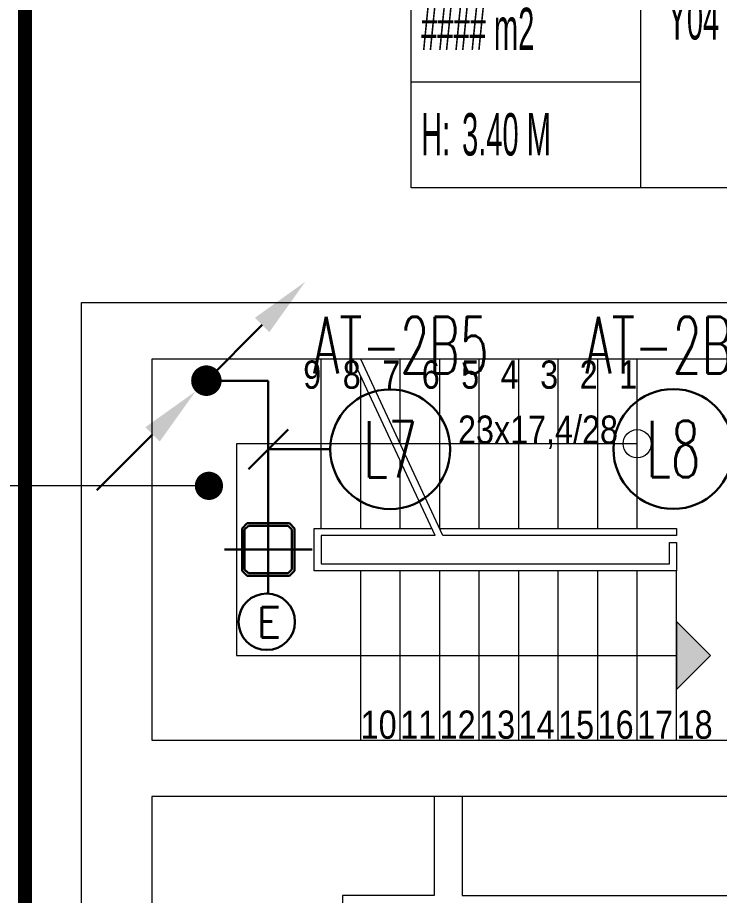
# Model space of a CAD drawing. Header units: metres. Extents: x -13316 to 152404, y -3899 to 30226.
# Drawn here: x 92695 to 93192, y 2380 to 3002 of the extents above; entities that cross this region are included whole.
import ezdxf
from ezdxf.enums import TextEntityAlignment as Align

# ---------------------------------------------------------------- set-up
doc = ezdxf.new("R2010")
doc.units = ezdxf.units.M
doc.header["$LTSCALE"] = 100
doc.header["$MEASUREMENT"] = 0
doc.linetypes.add('DOT2', pattern=[0.125, 0, -0.125])
doc.layers.get('0').update_dxf_attribs({"color": 9, "lineweight": 9})
for name, color, linetype, lineweight in [('00', 9, 'Continuous', 9), ('01', 9, 'Continuous', 9), ('19', 9, 'Continuous', 9), ('20', 9, 'DOT2', 9), ('21', 9, 'Continuous', 9), ('21_mahal200', 9, 'Continuous', 9), ('E-2x18(W) PL DOWNLIGHT ARMATÜR (SIVAÜSTÜ)', 7, 'Continuous', 30), ('E-ACİL AYDINLATMA KİTİ', 7, 'Continuous', 30), ('E-AŞAĞIDAN GELİP YUKARIYA GİDEN HAT', 7, 'Continuous', 30), ('E-KABLO', 7, 'Continuous', 30), ('E-LINYE', 7, 'Continuous', 30)]:
    doc.layers.add(name, color=color, linetype=linetype, lineweight=lineweight)
doc.styles.add('Arial', font='arial.ttf', dxfattribs={"height": 2.5})
doc.styles.add('E-YAZI', font='txttw.shx')
doc.styles.add('MuuM_TEXT-STANDART', font='ARIALN.TTF')
doc.dimstyles.new('MuuM_DIM200', dxfattribs={"dimscale": 20, "dimtxt": 2, "dimasz": 1, "dimexe": 1, "dimexo": 1, "dimgap": 1, "dimtad": 1, "dimdec": 1, "dimrnd": 0.5, "dimdsep": 46, "dimtxsty": 'MuuM_TEXT-STANDART', "dimblk": 'ARCHTICK', "dimcen": 0, "dimdle": 0.15, "dimclrd": 256, "dimclre": 256, "dimclrt": 256, "dimadec": 0, "dimazin": 0, "dimtfac": 5, "dimtdec": 1, "dimtix": 1, "dimtmove": 2, "dimatfit": 3, "dimldrblk": 'DOT', "dimfxl": 3, "dimfxlon": 1, "dimtolj": 1, "dimlwd": -1, "dimlwe": -1, "dimarcsym": 0})

# ---------------------------------------------------------------- blocks, each defined once
blk = doc.blocks.new('100_AŞAĞIDAN GELİP YUKARIYA GİDEN HAT')
at = {"layer": 'E-AŞAĞIDAN GELİP YUKARIYA GİDEN HAT', "color": 3, "linetype": 'Continuous'}
for p, q in [((2.472, 2.471), (0, 0)), ((-2.389, -2.382), (-4.861, -4.853))]:
    blk.add_line(p, q, dxfattribs=at)
at = {"layer": 'E-AŞAĞIDAN GELİP YUKARIYA GİDEN HAT', "color": 4, "linetype": 'Continuous', "const_width": 0.675}
blk.add_lwpolyline([(0.338, 0, 1), (-0.338, 0, 1)], format="xyb", close=True, dxfattribs=at)
at = {"layer": 'E-AŞAĞIDAN GELİP YUKARIYA GİDEN HAT', "color": 3, "linetype": 'Continuous'}
for points in [[(2.154, 2.789), (2.79, 2.152), (4.382, 4.379)], [(-2.707, -2.064), (-2.071, -2.7), (-0.479, -0.474)]]:
    blk.add_solid(points, dxfattribs=at)
blk = doc.blocks.new('100_2x18(W) PL DOWNLIGHT ARMATÜR (SIVAÜSTÜ)')
at = {"layer": 'E-2x18(W) PL DOWNLIGHT ARMATÜR (SIVAÜSTÜ)', "color": 4, "ltscale": 0.4}
for q in [(0, 25), (0, 25), (-25, 0), (-25, 0), (0, -25), (25, 0), (0, -25), (25, 0)]:
    blk.add_line((0, 0), q, dxfattribs=at)
at = {"layer": 'E-2x18(W) PL DOWNLIGHT ARMATÜR (SIVAÜSTÜ)', "color": 4}
for p, q in [((-12, 15), (-15, 12)), ((-15, 12), (-15, -12)), ((-11.38, 13.5), (-13.5, 11.38)), ((-13.5, 11.38), (-13.5, -11.38)), ((12, 15), (-12, 15)), ((11.38, 13.5), (-11.38, 13.5)), ((13.5, 11.38), (11.38, 13.5)), ((15, 12), (12, 15)), ((13.5, -11.38), (13.5, 11.38)), ((15, -12), (15, 12)), ((-15, -12), (-12, -15)), ((-13.5, -11.38), (-11.38, -13.5)), ((-12, -15), (12, -15)), ((-11.38, -13.5), (11.38, -13.5)), ((11.38, -13.5), (13.5, -11.38)), ((12, -15), (15, -12))]:
    blk.add_line(p, q, dxfattribs=at)
blk = doc.blocks.new('100_ACİL AYDINLATMA KİTİ')
at = {"layer": 'E-ACİL AYDINLATMA KİTİ', "color": 3}
blk.add_circle((0, 0), 1.251, dxfattribs=at)
at = {"layer": 'E-ACİL AYDINLATMA KİTİ', "color": 3, "style": 'E-YAZI'}
blk.add_text('E', height=1.34, dxfattribs=at).set_placement((-0.448, -0.694))
blk = doc.blocks.new('1.Bod.Ara.Sitatik Elk')
at = {"layer": '01'}
blk.add_lwpolyline([(8420, -6500), (8420, -6500), (8420, -6460), (8420, -6150), (9220, -6150), (9220, -6190), (8470, -6190), (8470, -6460), (9015, -6460), (9015, -6545), (9220, -6545), (9220, -6585), (8975, -6585), (8975, -6500), (8470, -6500), (8470, -6585), (8420, -6585), (8420, -6500)], close=True, dxfattribs=at)
blk = doc.blocks.new('_ArchTick')
at = {"color": 0, "linetype": 'ByBlock', "const_width": 0.15}
blk.add_lwpolyline([(-0.5, -0.5), (0.5, 0.5)], dxfattribs=at)
blk = doc.blocks.new('_Dot')
at = {"color": 0, "linetype": 'ByBlock', "lineweight": -2}
blk.add_line((-0.5, 0), (-1, 0), dxfattribs=at)
at = {"color": 0, "linetype": 'ByBlock', "const_width": 0.5}
blk.add_lwpolyline([(-0.25, 0, 1), (0.25, 0, 1)], format="xyb", close=True, dxfattribs=at)
blk = doc.blocks.new('0_roomno2')
blk.add_lwpolyline([(19.375, -10.5), (0, -10.5), (0, 0), (19.375, 0)], close=True)
for points in [[(0, -3), (19.375, -3)], [(8.125, -3), (8.125, -10.5)], [(11.875, -3), (11.875, -10.5)], [(15.625, -3), (15.625, -10.5)], [(0, -6.75), (8.125, -6.75)]]:
    blk.add_lwpolyline(points)
at = {"style": 'MuuM_TEXT-STANDART', "width": 0.6}
blk.add_text('H:', height=1.5, dxfattribs=at).set_placement((0.35, -8.608), align=Align.MIDDLE_LEFT)
at = {"style": 'Arial'}
blk.add_attdef('ODANO', (0, 1.17), '', height=2, dxfattribs=at)
blk.add_attdef('MEKANADI', text='', height=2, dxfattribs=at).set_placement((0.35, -3), align=Align.BOTTOM_LEFT)
at = {"style": 'MuuM_TEXT-STANDART', "width": 0.6}
for tag, p in [('YER01', (10, -4.5)), ('TAVAN01', (13.75, -4.5)), ('DUVAR01', (17.5, -4.5)), ('YER02', (10, -6.75)), ('TAVAN02', (13.75, -6.75)), ('DUVAR02', (17.5, -6.75)), ('YER03', (10, -9)), ('TAVAN03', (13.75, -9)), ('DUVAR03', (17.5, -9))]:
    blk.add_attdef(tag, text='', height=1.5, dxfattribs=at).set_placement(p, align=Align.MIDDLE_CENTER)
for tag, p in [('M2', (0.35, -4.875)), ('TEMIZTAVANYUKSEKLIGI', (1.8, -8.608))]:
    blk.add_attdef(tag, text='', height=1.5, dxfattribs=at).set_placement(p, align=Align.MIDDLE_LEFT)
blk = doc.blocks.new('p-M01-M02_merdiven-1050')
at = {"layer": '19'}
h = blk.add_hatch(color=256, dxfattribs=at)
h.dxf.hatch_style = 1
edge = h.paths.add_edge_path()
edge.add_arc((210, -344), 10, 270, 630)
h = blk.add_hatch(color=256, dxfattribs=at)
h.dxf.hatch_style = 1
h.paths.add_polyline_path([(84, -372), (36, -372), (60, -396.04)])
at = {"layer": '19', "linetype": 'Continuous'}
for points in [[(210, -344), (210, -120), (210, -60), (60, -60), (60, -372)], [(145, -200.74), (145, -120), (125, -120), (125, -120), (125, -367), (140, -367), (140, -372), (120, -372), (120, -367), (120, -115), (120, -115), (150, -115), (150, -198.41)], [(150, -120), (270, -120)], [(145, -200.74), (270, -142.41)], [(0, -148), (120, -148)], [(145, -206.33), (270, -148)], [(150, -148), (258.02, -148)], [(0, -176), (120, -176)], [(150, -176), (198.02, -176)], [(210, -176), (270, -176)], [(0, -204), (120, -204)], [(150, -204), (270, -204)], [(0, -232), (120, -232)], [(150, -232), (270, -232)], [(0, -260), (120, -260)], [(150, -260), (270, -260)], [(0, -288), (120, -288)], [(150, -288), (270, -288)], [(0, -316), (120, -316)], [(150, -316), (270, -316)], [(0, -344), (120, -344)], [(150, -344), (270, -344)], [(0, -372), (120, -372)]]:
    blk.add_lwpolyline(points, dxfattribs=at)
at = {"layer": '19'}
for points in [[(145, -206.33), (270, -148)], [(150, -204), (150, -372), (150, -372), (145, -372), (145, -372), (145, -206.33)]]:
    blk.add_lwpolyline(points, dxfattribs=at)
blk.add_lwpolyline([(84, -372), (36, -372), (60, -396.04)], close=True, dxfattribs=at)
blk.add_circle((210, -344), 10, dxfattribs=at)
blk = doc.blocks.new('1.Bod.Ara.Mimari Elk')
at = {"layer": '00'}
blk.add_line((8605, -6570), (8605, -6785), dxfattribs=at)
for points in [[(8670, -6500), (8670, -6570), (8605, -6570)], [(8690, -6500), (8690, -6570), (8975, -6570)]]:
    blk.add_lwpolyline(points, dxfattribs=at)
at = {"layer": '20', "ltscale": 2, "const_width": 10}
blk.add_lwpolyline([(8380, -5050), (8380, -8690), (12080, -8690), (12080, -6110), (9520, -6110), (9520, -5050)], close=True, dxfattribs=at)
at = {"rotation": 90}
blk.add_blockref('p-M01-M02_merdiven-1050', (8470, -6460), dxfattribs=at)
at = {"layer": '21_mahal200'}
ref = blk.add_blockref('0_roomno2', (8653.85, -5858.6), dxfattribs=dict(at, xscale=20, yscale=20, zscale=20))
ref.add_attrib('ODANO', 'B1A-09', (8653.85, -5849.96), dxfattribs={"layer": '0', "height": 40, "style": 'Arial'})
ref.add_attrib('MEKANADI', 'Y.G.H.', dxfattribs={"layer": '0', "height": 40, "style": 'Arial'}).set_placement((8660.85, -5918.6), align=Align.BOTTOM_LEFT)
ref.add_attrib('M2', '#### m2', dxfattribs={"layer": '0', "height": 30, "style": 'MuuM_TEXT-STANDART', "width": 0.6}).set_placement((8660.85, -5956.1), align=Align.MIDDLE_LEFT)
ref.add_attrib('TEMIZTAVANYUKSEKLIGI', '3.40 M', dxfattribs={"layer": '0', "height": 30, "style": 'MuuM_TEXT-STANDART', "width": 0.6}).set_placement((8689.85, -6030.76), align=Align.MIDDLE_LEFT)
ref.add_attrib('YER01', 'Y04', dxfattribs={"layer": '0', "height": 30, "style": 'MuuM_TEXT-STANDART', "width": 0.6}).set_placement((8853.85, -5948.6), align=Align.MIDDLE_CENTER)
ref.add_attrib('TAVAN01', 'T09', dxfattribs={"layer": '0', "height": 30, "style": 'MuuM_TEXT-STANDART', "width": 0.6}).set_placement((8928.85, -5948.6), align=Align.MIDDLE_CENTER)
ref.add_attrib('DUVAR01', 'D07', dxfattribs={"layer": '0', "height": 30, "style": 'MuuM_TEXT-STANDART', "width": 0.6}).set_placement((9003.85, -5948.6), align=Align.MIDDLE_CENTER)
at = {"layer": '21', "style": 'MuuM_TEXT-STANDART'}
for s, p in [('9', (8590, -6211)), ('8', (8618, -6211)), ('7', (8646, -6211)), ('6', (8674, -6211)), ('5', (8702, -6211)), ('4', (8730, -6211)), ('3', (8758, -6211)), ('2', (8786, -6211)), ('1', (8814, -6211)), ('23x17,4/28', (8800.39, -6250))]:
    blk.add_text(s, height=20, dxfattribs=at).set_placement(p, align=Align.RIGHT)
for s, p in [('10', (8618, -6459)), ('11', (8646, -6459)), ('12', (8674, -6459)), ('13', (8702, -6459)), ('14', (8730, -6459)), ('15', (8758, -6459)), ('16', (8786, -6459)), ('17', (8814, -6459)), ('18', (8842, -6459))]:
    blk.add_text(s, height=20, dxfattribs=at).set_placement(p)
at = {"layer": '21_mahal200'}
blk.add_leader([(8510.4, -6279.81), (8306.16, -6279.81)], dimstyle='MuuM_DIM200', override={"dimasz": 1, "dimfxl": 10}, dxfattribs=at)

msp = doc.modelspace()

# ---------------------------------------------------------------- linework, layer by layer
at = {"layer": 'E-KABLO', "color": 6}
for p in [(92828.6, 2744.7), (92872.5, 2656.08)]:
    msp.add_line(p, (92872.5, 2744.7), dxfattribs=at)
at = {"layer": 'E-LINYE', "color": 7, "linetype": 'Continuous'}
for p, q in [((92858.36, 2681.94), (92886.64, 2710.22)), ((92916.46, 2696.08), (92872.5, 2696.08))]:
    msp.add_line(p, q, dxfattribs=at)
for centre in [(92958.9, 2696.08), (93159.6, 2696.29)]:
    msp.add_circle(centre, 42.44, dxfattribs=at)

# ---------------------------------------------------------------- block references
for name in ['1.Bod.Ara.Mimari Elk', '1.Bod.Ara.Sitatik Elk']:
    msp.add_blockref(name, (84320, 8950))
at = {"layer": 'E-2x18(W) PL DOWNLIGHT ARMATÜR (SIVAÜSTÜ)', "color": 6, "xscale": 1.243104, "yscale": 1.243104, "zscale": 1.243104}
msp.add_blockref('100_2x18(W) PL DOWNLIGHT ARMATÜR (SIVAÜSTÜ)', (92872.5, 2625), dxfattribs=at)
at = {"layer": 'E-ACİL AYDINLATMA KİTİ', "xscale": 16, "yscale": 16, "zscale": 16}
msp.add_blockref('100_ACİL AYDINLATMA KİTİ', (92871.35, 2573.91), dxfattribs=at)
at = {"layer": 'E-AŞAĞIDAN GELİP YUKARIYA GİDEN HAT', "xscale": 16, "yscale": 16, "zscale": 16}
msp.add_blockref('100_AŞAĞIDAN GELİP YUKARIYA GİDEN HAT', (92828.6, 2744.7), dxfattribs=at)

# ---------------------------------------------------------------- texts
at = {"layer": 'E-LINYE', "color": 3, "linetype": 'Continuous', "style": 'E-YAZI', "width": 0.6}
for s, p in [('AT-2B5', (92966.49, 2769.88)), ('AT-2B5', (93159.6, 2769.88)), ('L7', (92958.9, 2696.08)), ('L8', (93159.6, 2696.29))]:
    msp.add_text(s, height=40, dxfattribs=at).set_placement(p, align=Align.MIDDLE_CENTER)

doc.saveas('drawing.dxf')
